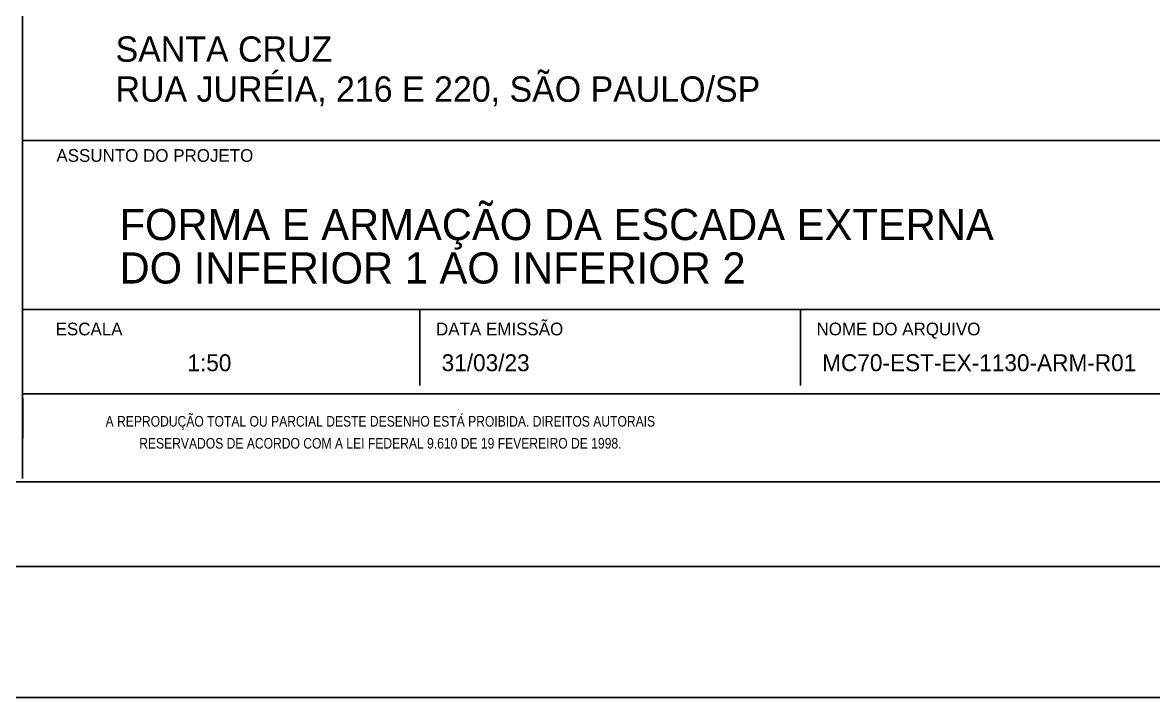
# Model space of a CAD drawing. Extents: x -1.9 to 86.1, y -1.6 to 61.
# Drawn here: x 64.56 to 77.93, y -1.55 to 6.43 of the extents above; entities that cross this region are included whole.
import ezdxf

# ---------------------------------------------------------------- set-up
doc = ezdxf.new("R2010")
doc.units = 0
doc.header["$MEASUREMENT"] = 0
doc.linetypes.add('HIDDEN', pattern=[9.525, 6.35, -3.175])
doc.layers.get('Defpoints').update_dxf_attribs({"linetype": 'CONTINUOUS'})
for name, color, linetype in [('ARQ-MAR', 2, 'CONTINUOUS'), ('ARQ_CAR', 7, 'CONTINUOUS'), ('ARQ_CAR-TXT', 7, 'CONTINUOUS'), ('ARQ_FOLHA', 7, 'CONTINUOUS'), ('ARQ_TXT-2', 2, 'CONTINUOUS'), ('PENA_02', 2, 'CONTINUOUS'), ('PSG-NV1-HTC-251', 251, 'CONTINUOUS')]:
    doc.layers.add(name, color=color, linetype=linetype)
doc.styles.add('01-MILLEU', font='GOTHIC.TTF')
doc.styles.add('CARIMBO', font='romans.shx', dxfattribs={"height": 30})

msp = doc.modelspace()

# ---------------------------------------------------------------- linework, layer by layer
at = {"layer": 'ARQ-MAR', "color": 5}
msp.add_line((64.759, 3.04), (78.56, 3.04), dxfattribs=at)
at = {"layer": 'ARQ-MAR', "color": 3}
msp.add_line((73.759, 2.14), (73.759, 2.64), dxfattribs=at)
at = {"layer": 'ARQ_CAR', "color": 5}
msp.add_lwpolyline([(64.56, 2.04), (64.56, 14.04), (82.06, 14.04), (82.06, 2.04)], close=True, dxfattribs=at)
for points in [[(64.56, 5.04), (82.06, 5.04)], [(64.56, 3.04), (78.56, 3.04)]]:
    msp.add_lwpolyline(points, dxfattribs=at)
at = {"layer": 'ARQ_CAR', "color": 3}
for points in [[(69.259, 2.14), (69.259, 3.04)], [(73.759, 2.14), (73.759, 3.04)]]:
    msp.add_lwpolyline(points, dxfattribs=at)
at = {"layer": 'ARQ_FOLHA', "color": 1}
for p, q in [((64.56, 2.04), (64.56, 1.09)), ((64.56, 1.09), (64.56, 2.04)), ((64.561, 1.99), (64.56, 1.04)), ((64.561, 1.99), (64.56, 1.04)), ((64.56, 1.04), (64.561, 1.99))]:
    msp.add_line(p, q, dxfattribs=at)
for points in [[(0, 0), (84.1, 0), (84.1, 59.4), (0, 59.4)], [(2.5, 1), (83.1, 1), (83.1, 58.4), (2.5, 58.4)]]:
    msp.add_lwpolyline(points, close=True, dxfattribs=at)
at = {"layer": 'Defpoints', "color": 8, "linetype": 'HIDDEN', "ltscale": 100}
msp.add_lwpolyline([(-1.95, 60.95), (-1.95, -1.55), (86.05, -1.55), (86.05, 60.95)], close=True, dxfattribs=at)
at = {"layer": 'PENA_02', "linetype": 'Continuous'}
msp.add_lwpolyline([(0, 0), (84.1, 0), (84.1, 59.4), (0, 59.4), (0, 0)], dxfattribs=at)

# ---------------------------------------------------------------- texts
at = {"layer": 'ARQ_CAR-TXT', "color": 1, "style": '01-MILLEU'}
for s, p in [('ASSUNTO DO PROJETO', (64.959, 4.787)), ('ESCALA', (64.95, 2.734)), ('DATA EMISSÃO', (69.45, 2.734)), ('NOME DO ARQUIVO', (73.95, 2.734))]:
    msp.add_text(s, height=0.15, dxfattribs=at).set_placement(p)
at = {"layer": 'ARQ_CAR-TXT', "color": 4, "style": '01-MILLEU'}
for s, p in [('FORMA E ARMAÇÃO DA ESCADA EXTERNA ', (65.706, 3.861)), ('DO INFERIOR 1 AO INFERIOR 2 ', (65.706, 3.347))]:
    msp.add_text(s, height=0.36915, dxfattribs=at).set_placement(p)
at = {"layer": 'ARQ_TXT-2', "style": '01-MILLEU'}
for s, height, p in [('SANTA CRUZ', 0.3, (65.659, 5.971)), ('RUA JURÉIA, 216 E 220, SÃO PAULO/SP', 0.3, (65.659, 5.498)), ('31/03/23', 0.2, (69.516, 2.31)), ('MC70-EST-EX-1130-ARM-R01', 0.2, (74.017, 2.31))]:
    msp.add_text(s, height=height, dxfattribs=at).set_placement(p)
msp.add_attdef('1:50', (66.509, 2.31), '1:75', height=0.2, dxfattribs=at)
at = {"layer": 'PSG-NV1-HTC-251', "insert": (64.561, 2.04), "char_height": 0.125, "width": 8.46052, "attachment_point": 1, "line_spacing_factor": 1.25, "style": 'CARIMBO'}
msp.add_mtext('\\pxqc;{\\fArial Narrow|b0|i0|c0|p34;\\PA REPRODUÇÃO TOTAL OU PARCIAL DESTE DESENHO ESTÁ PROIBIDA. DIREITOS AUTORAIS \\PRESERVADOS DE ACORDO COM A LEI FEDERAL 9.610 DE 19 FEVEREIRO DE 1998.}', dxfattribs=at)

doc.saveas('drawing.dxf')
